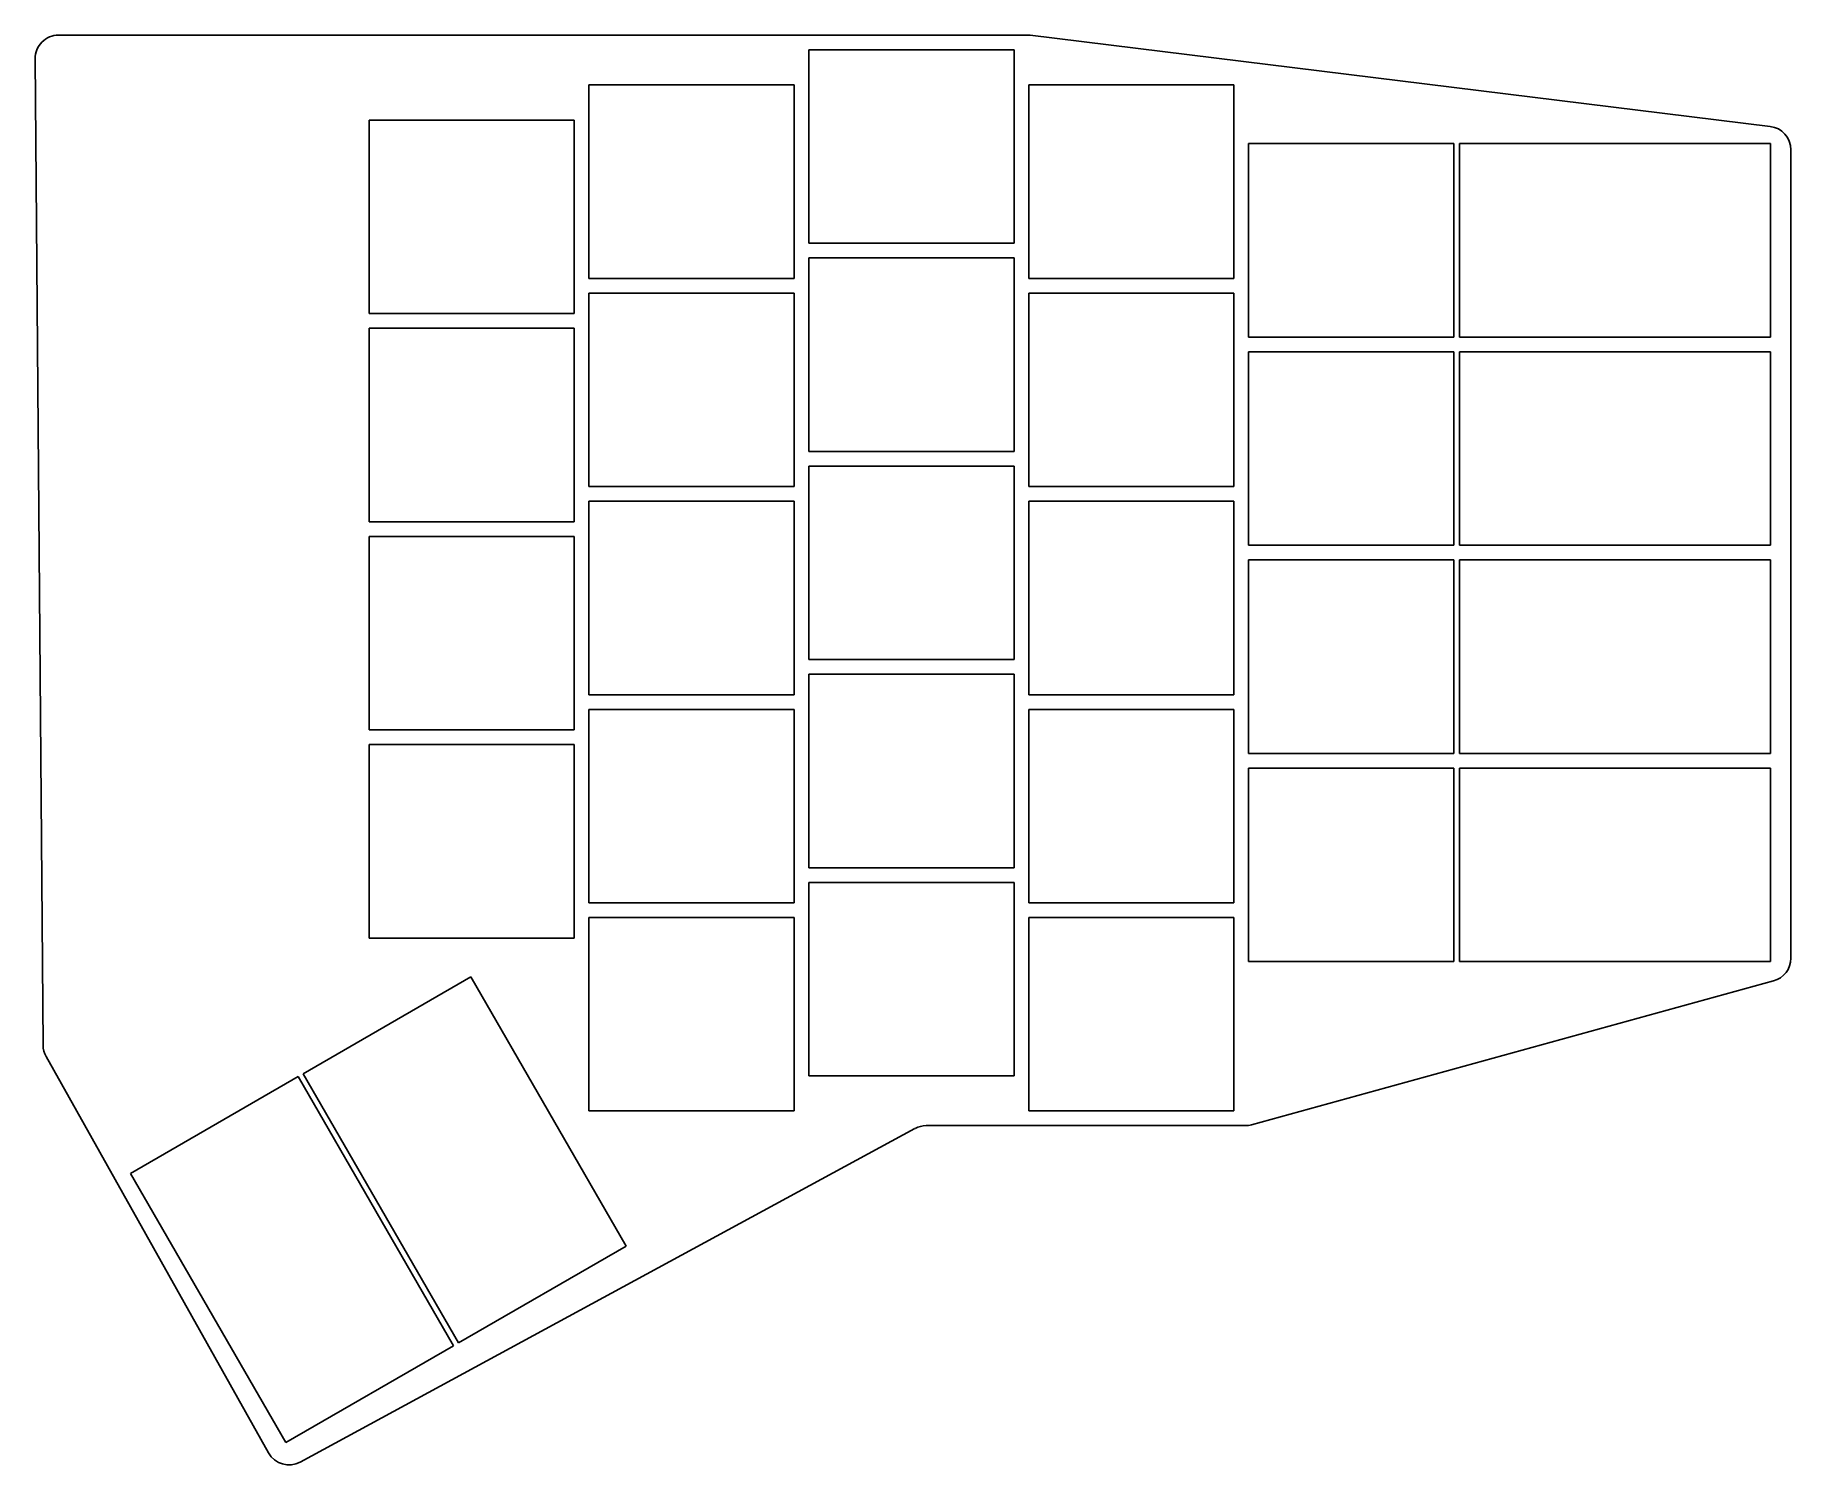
# Model space of a CAD drawing. Header units: millimetres. Extents: x 176 to 326, y -143 to -22.
import ezdxf

# ---------------------------------------------------------------- set-up
doc = ezdxf.new("R2010")
doc.units = ezdxf.units.MM

msp = doc.modelspace()

# ---------------------------------------------------------------- linework, layer by layer
for p, q in [((260.53, -21.5), (177.92, -21.5)), ((323.89, -29.28), (260.77, -21.51)), ((175.92, -23.52), (176.59, -107.64)), ((259.4, -22.75), (241.9, -22.75)), ((241.9, -22.75), (241.9, -39.25)), ((259.4, -39.25), (259.4, -22.75)), ((240.65, -25.75), (223.15, -25.75)), ((223.15, -25.75), (223.15, -42.25)), ((240.65, -42.25), (240.65, -25.75)), ((278.15, -25.75), (260.65, -25.75)), ((260.65, -25.75), (260.65, -42.25)), ((278.15, -42.25), (278.15, -25.75)), ((221.9, -28.75), (204.4, -28.75)), ((204.4, -28.75), (204.4, -45.25)), ((221.9, -45.25), (221.9, -28.75)), ((296.9, -30.75), (279.4, -30.75)), ((279.4, -30.75), (279.4, -47.25)), ((296.9, -47.25), (296.9, -30.75)), ((297.4, -30.75), (323.9, -30.75)), ((297.4, -30.75), (297.4, -47.25)), ((323.9, -47.25), (323.9, -30.75)), ((325.65, -100.23), (325.65, -31.27)), ((241.9, -39.25), (259.4, -39.25)), ((259.4, -40.5), (241.9, -40.5)), ((241.9, -40.5), (241.9, -57)), ((259.4, -57), (259.4, -40.5)), ((223.15, -42.25), (240.65, -42.25)), ((260.65, -42.25), (278.15, -42.25)), ((240.65, -43.5), (223.15, -43.5)), ((223.15, -43.5), (223.15, -60)), ((240.65, -60), (240.65, -43.5)), ((278.15, -43.5), (260.65, -43.5)), ((260.65, -43.5), (260.65, -60)), ((278.15, -60), (278.15, -43.5)), ((204.4, -45.25), (221.9, -45.25)), ((221.9, -46.5), (204.4, -46.5)), ((204.4, -46.5), (204.4, -63)), ((221.9, -63), (221.9, -46.5)), ((279.4, -47.25), (296.9, -47.25)), ((297.4, -47.25), (323.9, -47.25)), ((296.9, -48.5), (279.4, -48.5)), ((279.4, -48.5), (279.4, -65)), ((296.9, -65), (296.9, -48.5)), ((297.4, -48.5), (323.9, -48.5)), ((297.4, -48.5), (297.4, -65)), ((323.9, -65), (323.9, -48.5)), ((241.9, -57), (259.4, -57)), ((259.4, -58.25), (241.9, -58.25)), ((241.9, -58.25), (241.9, -74.75)), ((259.4, -74.75), (259.4, -58.25)), ((223.15, -60), (240.65, -60)), ((240.65, -61.25), (223.15, -61.25)), ((223.15, -61.25), (223.15, -77.75)), ((240.65, -77.75), (240.65, -61.25)), ((260.65, -60), (278.15, -60)), ((278.15, -61.25), (260.65, -61.25)), ((260.65, -61.25), (260.65, -77.75)), ((278.15, -77.75), (278.15, -61.25)), ((204.4, -63), (221.9, -63)), ((221.9, -64.25), (204.4, -64.25)), ((204.4, -64.25), (204.4, -80.75)), ((221.9, -80.75), (221.9, -64.25)), ((279.4, -65), (296.9, -65)), ((297.4, -65), (323.9, -65)), ((296.9, -66.25), (279.4, -66.25)), ((279.4, -66.25), (279.4, -82.75)), ((296.9, -82.75), (296.9, -66.25)), ((297.4, -66.25), (323.9, -66.25)), ((297.4, -66.25), (297.4, -82.75)), ((323.9, -82.75), (323.9, -66.25)), ((241.9, -74.75), (259.4, -74.75)), ((259.4, -76), (241.9, -76)), ((241.9, -76), (241.9, -92.5)), ((259.4, -92.5), (259.4, -76)), ((223.15, -77.75), (240.65, -77.75)), ((260.65, -77.75), (278.15, -77.75)), ((240.65, -79), (223.15, -79)), ((223.15, -79), (223.15, -95.5)), ((240.65, -95.5), (240.65, -79)), ((278.15, -79), (260.65, -79)), ((260.65, -79), (260.65, -95.5)), ((278.15, -95.5), (278.15, -79)), ((204.4, -80.75), (221.9, -80.75)), ((221.9, -82), (204.4, -82)), ((204.4, -82), (204.4, -98.5)), ((221.9, -98.5), (221.9, -82)), ((279.4, -82.75), (296.9, -82.75)), ((297.4, -82.75), (323.9, -82.75)), ((296.9, -84), (279.4, -84)), ((279.4, -84), (279.4, -100.5)), ((296.9, -100.5), (296.9, -84)), ((297.4, -84), (323.9, -84)), ((297.4, -84), (297.4, -100.5)), ((323.9, -100.5), (323.9, -84)), ((241.9, -92.5), (259.4, -92.5)), ((259.4, -93.75), (241.9, -93.75)), ((241.9, -93.75), (241.9, -110.25)), ((259.4, -110.25), (259.4, -93.75)), ((223.15, -95.5), (240.65, -95.5)), ((260.65, -95.5), (278.15, -95.5)), ((240.65, -96.75), (223.15, -96.75)), ((223.15, -96.75), (223.15, -113.25)), ((240.65, -113.25), (240.65, -96.75)), ((278.15, -96.75), (260.65, -96.75)), ((260.65, -96.75), (260.65, -113.25)), ((278.15, -113.25), (278.15, -96.75)), ((204.4, -98.5), (221.9, -98.5)), ((279.4, -100.5), (296.9, -100.5)), ((297.4, -100.5), (323.9, -100.5)), ((213.07, -101.82), (198.78, -110.07)), ((226.32, -124.77), (213.07, -101.82)), ((279.66, -114.43), (324.18, -102.15)), ((176.85, -108.6), (195.82, -142.41)), ((198.34, -110.32), (184.06, -118.57)), ((211.59, -133.27), (198.34, -110.32)), ((198.78, -110.07), (212.03, -133.02)), ((241.9, -110.25), (259.4, -110.25)), ((223.15, -113.25), (240.65, -113.25)), ((260.65, -113.25), (278.15, -113.25)), ((198.52, -143.19), (250.95, -114.74)), ((251.91, -114.5), (279.13, -114.5)), ((184.06, -118.57), (197.31, -141.52)), ((212.03, -133.02), (226.32, -124.77)), ((197.31, -141.52), (211.59, -133.27))]:
    msp.add_line(p, q)
for centre, start, end in [((177.92, -23.5), 90, 180.4614), ((260.53, -23.5), 82.9835, 90), ((323.65, -31.27), 0, 82.9835), ((323.65, -100.23), 285.4122, 0), ((178.59, -107.62), 180.4614, 209.3055), ((251.91, -116.5), 90, 118.4809), ((279.13, -112.5), 270, 285.4122), ((197.57, -141.43), 209.3055, 298.4809)]:
    msp.add_arc(centre, 2, start, end)

doc.saveas('drawing.dxf')
